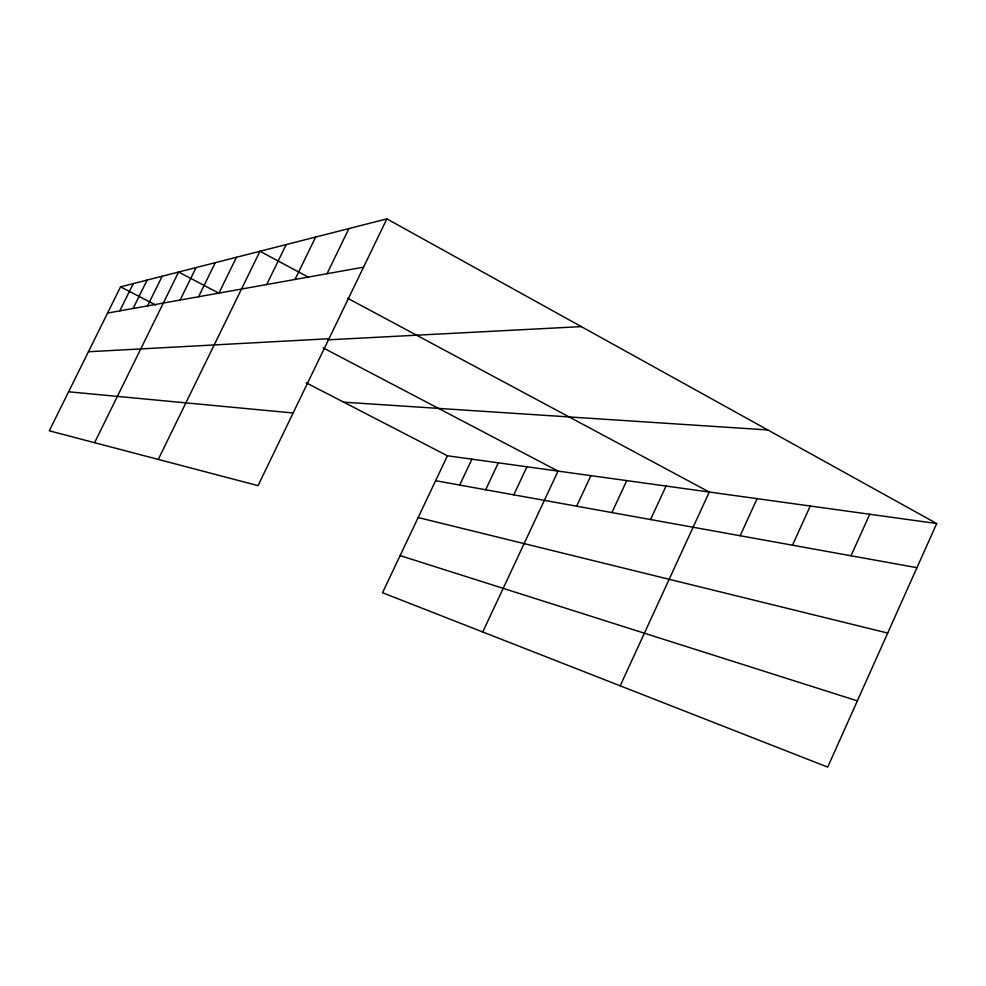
<?xml version="1.0" encoding="UTF-8"?>
<svg xmlns="http://www.w3.org/2000/svg" width="986" height="986" viewBox="0 0 986 986"><rect width="100%" height="100%" fill="white"/><g stroke="black" fill="none" stroke-linecap="round" stroke-linejoin="round"><path stroke-width="1.48" d="M936.7 523.529L827.71 767.12L382.531 592.722L447.434 455.779L936.7 523.529L386.869 218.88L120.551 286.852L49.3 430.808L258.049 485.642L386.869 218.88M851.017 555.771L869.738 514.261M792.473 545.196L810.27 506.028M740.153 535.743L757.1 498.657M620.194 685.825L709.279 492.039L347.516 298.179M650.563 519.548L666.043 486.049M611.924 512.572L626.751 480.613M576.662 506.2L590.897 475.646M482.758 631.989L558.051 471.098L323.235 347.91M513.792 494.836L526.968 466.797M485.667 489.759L498.349 462.828M459.686 485.063L471.912 459.168M327.044 273.714L348.921 228.555M295.024 279.457L315.631 237.059M158.253 459.427L259.971 251.27L308.433 277.239M266.713 284.535L286.199 244.577M198.568 296.749L215.281 262.67M218.917 293.101L236.467 257.272M94.582 442.702L178.602 272.037L219.188 293.323M180.118 300.052L196.078 267.576M119.824 310.861L133.295 283.598M133.098 308.482L147.124 280.073M147.543 305.894L162.172 276.228M107.585 313.055L363.551 267.169M88.432 351.755L328.991 338.728M328.104 339.825L581.309 326.612M343.732 402.189L767.798 429.945M68.613 391.787L293.125 412.998M435.615 480.712L916.943 567.689M418.163 517.539L887.696 633.061M400.119 555.611L857.352 700.861M120.551 286.852L155.591 304.97M306.178 382.79L447.434 455.779"/></g></svg>
